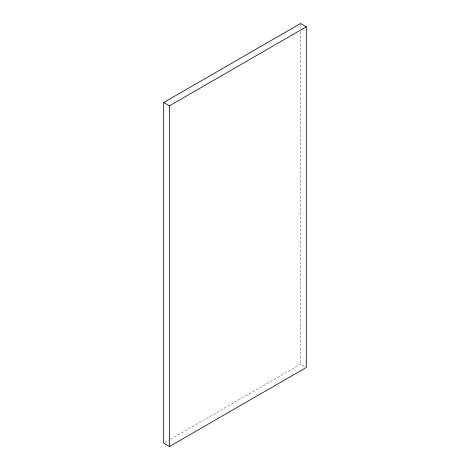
<?xml version="1.0" encoding="UTF-8"?>
<svg xmlns="http://www.w3.org/2000/svg" width="470" height="470" viewBox="0 0 470 470"><rect width="100%" height="100%" fill="white"/><g stroke="black" fill="none" stroke-linecap="round" stroke-linejoin="round"><path stroke-width="0.35" stroke-dasharray="2.35 1.76" d="M164.97 442.458L170.04 439.532M170.669 439.162L300.559 364.174L305.153 366.823M300.559 23.5L300.559 28.641M300.559 31.578L300.559 364.174"/><path stroke-width="0.7" d="M163.701 102.519L300.559 23.5L306.299 26.814L306.299 367.481L169.441 446.5L163.701 443.187L163.701 102.519L169.441 105.826L306.299 26.814M169.441 105.826L169.441 446.5"/></g></svg>
